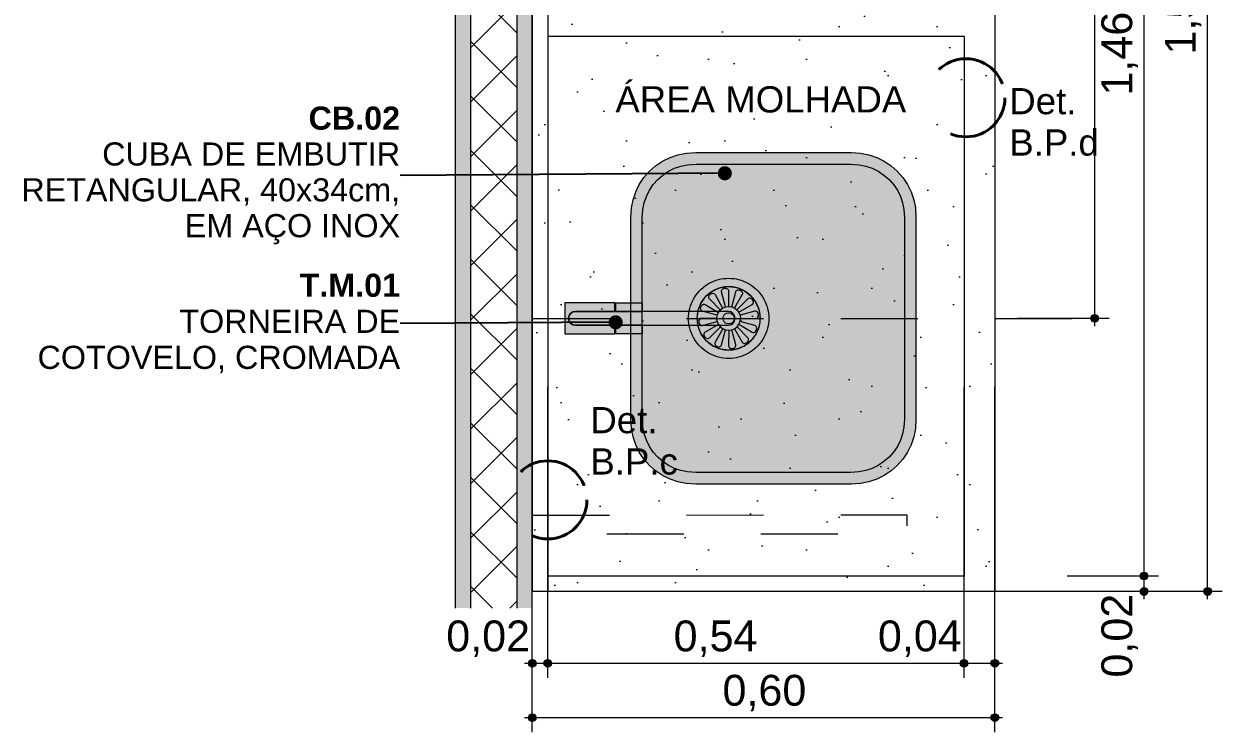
# Model space of a CAD drawing. Header units: metres. Extents: x -1.1 to 45.1, y -1 to 1.8.
# Drawn here: x 13.402 to 14.956, y -0.992 to -0.073 of the extents above; entities that cross this region are included whole.
import ezdxf

# ---------------------------------------------------------------- set-up
doc = ezdxf.new("R2010")
doc.units = ezdxf.units.M
doc.header["$MEASUREMENT"] = 0
doc.linetypes.add('Dashed', pattern=[0.028, 0.018, -0.01])
doc.linetypes.add('Double Dashed', pattern=[0.0325, 0.02, -0.005, 0.0025, -0.005])
for name, color, linetype, lineweight, true_color in [('0_Caneta_No__12', 7, 'Continuous', 0, 0x030303), ('COTAS DETALHAMENTO.EXEC_Caneta_No__167', 7, 'Continuous', 0, 0x0035d5), ('COTAS DETALHAMENTO.EXEC_Caneta_No__24', 7, 'Continuous', 40, 0x851f10), ('COTAS DETALHAMENTO.EXEC_Caneta_No__27', 7, 'Continuous', 0, 0xbd2d17), ('COTAS DETALHAMENTO.EXEC_Caneta_No__97', 7, 'Continuous', 13, 0x6b6b6b), ('EIXO HIDRÁULICO - Executivo.EXEC_Caneta_No__167', 7, 'Continuous', 0, 0x0035d5), ('LOUCAS-METAIS.ARQ_Caneta_No__13', 7, 'Continuous', 0, 0xaaaaaa), ('LOUCAS-METAIS.ARQ_Caneta_No__16', 7, 'Continuous', 0, 0xc9c9c9), ('LOUCAS-METAIS.ARQ_Caneta_No__18', 7, 'Continuous', 0, 0xdfdfdf), ('LOUCAS-METAIS.ARQ_Caneta_No__19', 7, 'Continuous', 0, 0xe9e9e9)]:
    doc.layers.add(name, color=color, linetype=linetype, lineweight=lineweight, true_color=true_color)
doc.layers.add('COTAS DETALHAMENTO.EXEC', color=7, linetype='Continuous')
for name, color, linetype, lineweight in [('COTAS DETALHAMENTO.EXEC_Caneta_No__1', 7, 'Continuous', 40), ('PAREDE CONSTRUIR_Caneta_No__241', 7, 'Continuous', 13), ('PAREDE CONSTRUIR_Caneta_No__255', 255, 'Continuous', 0), ('PAREDE CONSTRUIR_Caneta_No__83', 84, 'Continuous', 0)]:
    doc.layers.add(name, color=color, linetype=linetype, lineweight=lineweight)
doc.styles.add('GENERATED_STYLE_1', font='arial.ttf')
doc.styles.add('GENERATED_STYLE_2', font='arial.ttf')
doc.dimstyles.new('GENERATED_STYLE__17', dxfattribs={"dimtxt": 0.04, "dimasz": 0.019, "dimexe": 0.18, "dimexo": 0.1, "dimgap": 0, "dimtad": 1, "dimzin": 0, "dimdsep": 46, "dimtxsty": 'GENERATED_STYLE_1', "dimblk": 'ARROWHEAD_11', "dimblk1": 'ARROWHEAD_11', "dimblk2": 'ARROWHEAD_11', "dimcen": 0.09, "dimclrd": 256, "dimclre": 256, "dimclrt": 256, "dimadec": 0, "dimazin": 0, "dimtfac": 1, "dimtdec": 4, "dimtmove": 0, "dimatfit": 3, "dimfxl": 0, "dimtolj": 1, "dimtzin": 0, "dimarcsym": 0})
doc.dimstyles.new('GENERATED_STYLE__19', dxfattribs={"dimtxt": 0.04, "dimasz": 0.019, "dimexe": 0.18, "dimexo": 0.1, "dimgap": 0, "dimtad": 1, "dimzin": 0, "dimdsep": 46, "dimtxsty": 'GENERATED_STYLE_1', "dimblk": 'ARROWHEAD_11', "dimblk1": 'ARROWHEAD_11', "dimblk2": 'ARROWHEAD_11', "dimcen": 0.09, "dimclrd": 256, "dimclre": 256, "dimclrt": 256, "dimadec": 0, "dimazin": 0, "dimtfac": 1, "dimtdec": 4, "dimtmove": 0, "dimatfit": 3, "dimfxl": 0, "dimtolj": 1, "dimtzin": 0, "dimarcsym": 0})
doc.dimstyles.new('GENERATED_STYLE__20', dxfattribs={"dimtxt": 0.18, "dimasz": 0.03648, "dimexe": 0.18, "dimexo": 0.0625, "dimgap": 0, "dimtad": 0, "dimtih": 1, "dimtoh": 1, "dimdec": 4, "dimzin": 0, "dimdsep": 46, "dimcen": 0.09, "dimadec": 0, "dimazin": 0, "dimtfac": 1, "dimtdec": 4, "dimtmove": 0, "dimatfit": 3, "dimldrblk": 'ARROWHEAD_11', "dimfxl": 0, "dimtolj": 1, "dimtzin": 0, "dimarcsym": 0})
doc.dimstyles.new('GENERATED_STYLE__21', dxfattribs={"dimtxt": 0.04, "dimasz": 0.019, "dimexe": 0.18, "dimexo": 0.3585, "dimgap": 0, "dimtad": 1, "dimzin": 0, "dimdsep": 46, "dimtxsty": 'GENERATED_STYLE_1', "dimblk": 'ARROWHEAD_11', "dimblk1": 'ARROWHEAD_11', "dimblk2": 'ARROWHEAD_11', "dimcen": 0.09, "dimclrd": 256, "dimclre": 256, "dimclrt": 256, "dimadec": 0, "dimazin": 0, "dimtfac": 1, "dimtdec": 4, "dimtmove": 0, "dimatfit": 3, "dimfxl": 0, "dimtolj": 1, "dimtzin": 0, "dimarcsym": 0})
doc.dimstyles.new('GENERATED_STYLE__22', dxfattribs={"dimtxt": 0.04, "dimasz": 0.019, "dimexe": 0.18, "dimexo": 0.3585, "dimgap": 0, "dimtad": 1, "dimtih": 1, "dimtoh": 1, "dimzin": 0, "dimdsep": 46, "dimtxsty": 'GENERATED_STYLE_1', "dimblk": 'ARROWHEAD_11', "dimblk1": 'ARROWHEAD_11', "dimblk2": 'ARROWHEAD_11', "dimcen": 0.09, "dimclrd": 256, "dimclre": 256, "dimclrt": 256, "dimadec": 0, "dimazin": 0, "dimtfac": 1, "dimtdec": 4, "dimtmove": 0, "dimatfit": 3, "dimfxl": 0, "dimtolj": 1, "dimtzin": 0, "dimarcsym": 0})
pattern_1 = [(45, (14.37482, -0.2887), (-0.06364, 0.06364), [0, -0.06, 0, -0.09]), (110, (14.57482, -0.2887), (0.084572, 0.030782), [0, -0.044, 0, -0.076])]

# ---------------------------------------------------------------- blocks, each defined once
blk = doc.blocks.new('*D90', base_point=(14.3748, -0.4887))
at = {"layer": 'COTAS DETALHAMENTO.EXEC_Caneta_No__27', "linetype": 'Continuous', "lineweight": 0, "true_color": 0xbd2d17}
for points in [[(14.9327, 0.6906), (14.933, 0.6887), (14.9341, 0.6871), (14.9358, 0.686), (14.9377, 0.6856), (14.9396, 0.686), (14.9412, 0.6871), (14.9423, 0.6887), (14.9427, 0.6906), (14.9423, 0.6925), (14.9412, 0.6942), (14.9396, 0.6952), (14.9377, 0.6956), (14.9358, 0.6952), (14.9341, 0.6942), (14.933, 0.6925)], [(14.9327, -0.8094), (14.933, -0.8113), (14.9341, -0.8129), (14.9358, -0.814), (14.9377, -0.8144), (14.9396, -0.814), (14.9412, -0.8129), (14.9423, -0.8113), (14.9427, -0.8094), (14.9423, -0.8075), (14.9412, -0.8058), (14.9396, -0.8048), (14.9377, -0.8044), (14.9358, -0.8048), (14.9341, -0.8058), (14.933, -0.8075)]]:
    blk.add_hatch(color=22, dxfattribs=at).paths.add_polyline_path(points)
at = {"layer": 'COTAS DETALHAMENTO.EXEC_Caneta_No__27', "color": 22, "linetype": 'Continuous', "lineweight": 0, "true_color": 0xbd2d17}
for p, q in [((14.9377, 0.6956), (14.9377, 0.7006)), ((14.9327, 0.6906), (14.5792, 0.6906)), ((14.9377, -0.8044), (14.9377, 0.6856)), ((14.9564, 0.6906), (14.9427, 0.6906)), ((14.9327, -0.8094), (14.5792, -0.8094)), ((14.9377, -0.8194), (14.9377, -0.8144)), ((14.9564, -0.8094), (14.9427, -0.8094))]:
    blk.add_line(p, q, dxfattribs=at)
for centre in [(14.9377, 0.6906), (14.9377, -0.8094)]:
    blk.add_circle(centre, 0.005, dxfattribs=at)
at = {"layer": 'COTAS DETALHAMENTO.EXEC_Caneta_No__27', "color": 22, "lineweight": 0, "true_color": 0xbd2d17, "insert": (14.9297, -0.1128), "char_height": 0.04, "attachment_point": 7, "rotation": 90, "style": 'GENERATED_STYLE_1'}
blk.add_mtext('\\A1;{\\pql;\\fArial|b0|i0|c0|p0;\\W1.000000;1,50}', dxfattribs=at)
blk = doc.blocks.new('ARROWHEAD_11')
at = {"color": 0, "linetype": 'Continuous', "lineweight": 0}
blk.add_line((0, 0), (-1, 0), dxfattribs=at)
at = {"color": 0, "linetype": 'Continuous', "lineweight": 0, "const_width": 0.25, "flags": 128}
blk.add_lwpolyline([(-0.125, 0, 1), (0.125, 0, 1)], format="xyb", close=True, dxfattribs=at)
blk = doc.blocks.new('*D91', base_point=(14.3748, -0.4887))
at = {"layer": 'COTAS DETALHAMENTO.EXEC_Caneta_No__167', "linetype": 'Continuous', "lineweight": 0, "true_color": 0x0035d5}
for points in [[(14.7862, 0.6906), (14.7866, 0.6887), (14.7877, 0.6871), (14.7893, 0.686), (14.7912, 0.6856), (14.7931, 0.686), (14.7947, 0.6871), (14.7958, 0.6887), (14.7962, 0.6906), (14.7958, 0.6925), (14.7947, 0.6942), (14.7931, 0.6952), (14.7912, 0.6956), (14.7893, 0.6952), (14.7877, 0.6942), (14.7866, 0.6925)], [(14.7862, -0.4551), (14.7866, -0.457), (14.7877, -0.4586), (14.7893, -0.4597), (14.7912, -0.4601), (14.7931, -0.4597), (14.7947, -0.4586), (14.7958, -0.457), (14.7962, -0.4551), (14.7958, -0.4532), (14.7947, -0.4515), (14.7931, -0.4505), (14.7912, -0.4501), (14.7893, -0.4505), (14.7877, -0.4515), (14.7866, -0.4532)]]:
    blk.add_hatch(color=162, dxfattribs=at).paths.add_polyline_path(points)
at = {"layer": 'COTAS DETALHAMENTO.EXEC_Caneta_No__167', "color": 162, "linetype": 'Continuous', "lineweight": 0, "true_color": 0x0035d5}
for p, q in [((14.7912, 0.6956), (14.7912, 0.7006)), ((14.7862, 0.6906), (14.6912, 0.6906)), ((14.7912, -0.4501), (14.7912, 0.6856)), ((14.81, 0.6906), (14.7962, 0.6906)), ((14.7862, -0.4551), (14.6912, -0.4551)), ((14.7912, -0.4651), (14.7912, -0.4601)), ((14.81, -0.4551), (14.7962, -0.4551))]:
    blk.add_line(p, q, dxfattribs=at)
for centre in [(14.7912, 0.6906), (14.7912, -0.4551)]:
    blk.add_circle(centre, 0.005, dxfattribs=at)
at = {"layer": 'COTAS DETALHAMENTO.EXEC_Caneta_No__167', "color": 162, "lineweight": 0, "true_color": 0x0035d5, "insert": (14.7832, 0.0644), "char_height": 0.04, "attachment_point": 7, "rotation": 90, "style": 'GENERATED_STYLE_1'}
blk.add_mtext('\\A1;{\\pql;\\fArial|b0|i0|c0|p0;\\W1.000000;1,15}', dxfattribs=at)
blk = doc.blocks.new('*D92', base_point=(14.3748, -0.4887))
at = {"layer": 'COTAS DETALHAMENTO.EXEC_Caneta_No__27', "linetype": 'Continuous', "lineweight": 0, "true_color": 0xbd2d17}
for points in [[(14.8503, -0.7894), (14.8507, -0.7913), (14.8518, -0.7929), (14.8534, -0.794), (14.8553, -0.7944), (14.8573, -0.794), (14.8589, -0.7929), (14.86, -0.7913), (14.8603, -0.7894), (14.86, -0.7875), (14.8589, -0.7858), (14.8573, -0.7848), (14.8553, -0.7844), (14.8534, -0.7848), (14.8518, -0.7858), (14.8507, -0.7875)], [(14.8503, -0.8094), (14.8507, -0.8113), (14.8518, -0.8129), (14.8534, -0.814), (14.8553, -0.8144), (14.8573, -0.814), (14.8589, -0.8129), (14.86, -0.8113), (14.8603, -0.8094), (14.86, -0.8075), (14.8589, -0.8058), (14.8573, -0.8048), (14.8553, -0.8044), (14.8534, -0.8048), (14.8518, -0.8058), (14.8507, -0.8075)]]:
    blk.add_hatch(color=22, dxfattribs=at).paths.add_polyline_path(points)
at = {"layer": 'COTAS DETALHAMENTO.EXEC_Caneta_No__27', "color": 22, "linetype": 'Continuous', "lineweight": 0, "true_color": 0xbd2d17}
for p, q in [((14.8503, -0.7894), (14.7553, -0.7894)), ((14.8741, -0.7894), (14.8603, -0.7894)), ((14.8553, -0.8044), (14.8553, -0.7944)), ((14.8503, -0.8094), (14.7553, -0.8094)), ((14.8553, -0.8194), (14.8553, -0.8144)), ((14.8741, -0.8094), (14.8603, -0.8094))]:
    blk.add_line(p, q, dxfattribs=at)
for centre in [(14.8553, -0.7894), (14.8553, -0.8094)]:
    blk.add_circle(centre, 0.005, dxfattribs=at)
at = {"layer": 'COTAS DETALHAMENTO.EXEC_Caneta_No__27', "color": 22, "lineweight": 0, "true_color": 0xbd2d17, "insert": (14.8473, -0.9211), "char_height": 0.04, "attachment_point": 7, "rotation": 90, "style": 'GENERATED_STYLE_1'}
blk.add_mtext('\\A1;{\\pql;\\fArial|b0|i0|c0|p0;\\W1.000000;0,02}', dxfattribs=at)
blk = doc.blocks.new('*D93', base_point=(14.3748, -0.4887))
at = {"layer": 'COTAS DETALHAMENTO.EXEC_Caneta_No__27', "linetype": 'Continuous', "lineweight": 0, "true_color": 0xbd2d17}
for points in [[(14.8503, 0.6706), (14.8507, 0.6687), (14.8518, 0.6671), (14.8534, 0.666), (14.8553, 0.6656), (14.8573, 0.666), (14.8589, 0.6671), (14.86, 0.6687), (14.8603, 0.6706), (14.86, 0.6725), (14.8589, 0.6742), (14.8573, 0.6752), (14.8553, 0.6756), (14.8534, 0.6752), (14.8518, 0.6742), (14.8507, 0.6725)], [(14.8503, -0.7894), (14.8507, -0.7913), (14.8518, -0.7929), (14.8534, -0.794), (14.8553, -0.7944), (14.8573, -0.794), (14.8589, -0.7929), (14.86, -0.7913), (14.8603, -0.7894), (14.86, -0.7875), (14.8589, -0.7858), (14.8573, -0.7848), (14.8553, -0.7844), (14.8534, -0.7848), (14.8518, -0.7858), (14.8507, -0.7875)]]:
    blk.add_hatch(color=22, dxfattribs=at).paths.add_polyline_path(points)
at = {"layer": 'COTAS DETALHAMENTO.EXEC_Caneta_No__27', "color": 22, "linetype": 'Continuous', "lineweight": 0, "true_color": 0xbd2d17}
for p, q in [((14.8503, 0.6706), (14.7553, 0.6706)), ((14.8741, 0.6706), (14.8603, 0.6706)), ((14.8553, -0.7844), (14.8553, 0.6656)), ((14.8503, -0.7894), (14.7553, -0.7894)), ((14.8741, -0.7894), (14.8603, -0.7894))]:
    blk.add_line(p, q, dxfattribs=at)
for centre in [(14.8553, 0.6706), (14.8553, -0.7894)]:
    blk.add_circle(centre, 0.005, dxfattribs=at)
at = {"layer": 'COTAS DETALHAMENTO.EXEC_Caneta_No__27', "color": 22, "lineweight": 0, "true_color": 0xbd2d17, "char_height": 0.04, "attachment_point": 7, "rotation": 90, "style": 'GENERATED_STYLE_1'}
for s, insert in [('\\A1;{\\pql;\\fArial|b0|i0|c0|p0;\\W1.000000;0,02}', (14.8473, 0.5589)), ('\\A1;{\\pql;\\fArial|b0|i0|c0|p0;\\W1.000000;1,46}', (14.8473, -0.1661))]:
    blk.add_mtext(s, dxfattribs=dict(at, insert=insert))
blk = doc.blocks.new('*D95', base_point=(14.3748, -0.4887))
at = {"layer": 'COTAS DETALHAMENTO.EXEC_Caneta_No__27', "linetype": 'Continuous', "lineweight": 0, "true_color": 0xbd2d17}
for points in [[(14.0567, -0.9025), (14.0571, -0.9044), (14.0582, -0.9061), (14.0598, -0.9072), (14.0617, -0.9075), (14.0637, -0.9072), (14.0653, -0.9061), (14.0664, -0.9044), (14.0667, -0.9025), (14.0664, -0.9006), (14.0653, -0.899), (14.0637, -0.8979), (14.0617, -0.8975), (14.0598, -0.8979), (14.0582, -0.899), (14.0571, -0.9006)], [(14.0767, -0.9025), (14.0771, -0.9044), (14.0782, -0.9061), (14.0798, -0.9072), (14.0817, -0.9075), (14.0837, -0.9072), (14.0853, -0.9061), (14.0864, -0.9044), (14.0867, -0.9025), (14.0864, -0.9006), (14.0853, -0.899), (14.0837, -0.8979), (14.0817, -0.8975), (14.0798, -0.8979), (14.0782, -0.899), (14.0771, -0.9006)]]:
    blk.add_hatch(color=22, dxfattribs=at).paths.add_polyline_path(points)
at = {"layer": 'COTAS DETALHAMENTO.EXEC_Caneta_No__27', "color": 22, "linetype": 'Continuous', "lineweight": 0, "true_color": 0xbd2d17}
for p, q in [((14.0617, -0.8975), (14.0617, -0.544)), ((14.0817, -0.8975), (14.0817, -0.544)), ((14.0517, -0.9025), (14.0567, -0.9025)), ((14.0617, -0.9213), (14.0617, -0.9075)), ((14.0667, -0.9025), (14.0767, -0.9025)), ((14.0817, -0.9213), (14.0817, -0.9075))]:
    blk.add_line(p, q, dxfattribs=at)
for centre in [(14.0617, -0.9025), (14.0817, -0.9025)]:
    blk.add_circle(centre, 0.005, dxfattribs=at)
at = {"layer": 'COTAS DETALHAMENTO.EXEC_Caneta_No__27', "color": 22, "lineweight": 0, "true_color": 0xbd2d17, "insert": (13.95, -0.8945), "char_height": 0.04, "attachment_point": 7, "style": 'GENERATED_STYLE_1'}
blk.add_mtext('\\A1;{\\pql;\\fArial|b0|i0|c0|p0;\\W1.000000;0,02}', dxfattribs=at)
blk = doc.blocks.new('*D96', base_point=(14.3748, -0.4887))
at = {"layer": 'COTAS DETALHAMENTO.EXEC_Caneta_No__27', "linetype": 'Continuous', "lineweight": 0, "true_color": 0xbd2d17}
for points in [[(14.0767, -0.9025), (14.0771, -0.9044), (14.0782, -0.9061), (14.0798, -0.9072), (14.0817, -0.9075), (14.0837, -0.9072), (14.0853, -0.9061), (14.0864, -0.9044), (14.0867, -0.9025), (14.0864, -0.9006), (14.0853, -0.899), (14.0837, -0.8979), (14.0817, -0.8975), (14.0798, -0.8979), (14.0782, -0.899), (14.0771, -0.9006)], [(14.6167, -0.9025), (14.6171, -0.9044), (14.6182, -0.9061), (14.6198, -0.9072), (14.6217, -0.9075), (14.6237, -0.9072), (14.6253, -0.9061), (14.6264, -0.9044), (14.6267, -0.9025), (14.6264, -0.9006), (14.6253, -0.899), (14.6237, -0.8979), (14.6217, -0.8975), (14.6198, -0.8979), (14.6182, -0.899), (14.6171, -0.9006)]]:
    blk.add_hatch(color=22, dxfattribs=at).paths.add_polyline_path(points)
at = {"layer": 'COTAS DETALHAMENTO.EXEC_Caneta_No__27', "color": 22, "linetype": 'Continuous', "lineweight": 0, "true_color": 0xbd2d17}
for p, q in [((14.0817, -0.8975), (14.0817, -0.544)), ((14.6217, -0.8975), (14.6217, -0.544)), ((14.0817, -0.9213), (14.0817, -0.9075)), ((14.0867, -0.9025), (14.6167, -0.9025)), ((14.6217, -0.9213), (14.6217, -0.9075))]:
    blk.add_line(p, q, dxfattribs=at)
for centre in [(14.0817, -0.9025), (14.6217, -0.9025)]:
    blk.add_circle(centre, 0.005, dxfattribs=at)
at = {"layer": 'COTAS DETALHAMENTO.EXEC_Caneta_No__27', "color": 22, "lineweight": 0, "true_color": 0xbd2d17, "char_height": 0.04, "attachment_point": 7, "style": 'GENERATED_STYLE_1'}
for s, insert in [('\\A1;{\\pql;\\fArial|b0|i0|c0|p0;\\W1.000000;0,54}', (14.245, -0.8945)), ('\\A1;{\\pql;\\fArial|b0|i0|c0|p0;\\W1.000000;0,04}', (14.51, -0.8945))]:
    blk.add_mtext(s, dxfattribs=dict(at, insert=insert))
blk = doc.blocks.new('*D97', base_point=(14.3748, -0.4887))
at = {"layer": 'COTAS DETALHAMENTO.EXEC_Caneta_No__27', "linetype": 'Continuous', "lineweight": 0, "true_color": 0xbd2d17}
for points in [[(14.6167, -0.9025), (14.6171, -0.9044), (14.6182, -0.9061), (14.6198, -0.9072), (14.6217, -0.9075), (14.6237, -0.9072), (14.6253, -0.9061), (14.6264, -0.9044), (14.6267, -0.9025), (14.6264, -0.9006), (14.6253, -0.899), (14.6237, -0.8979), (14.6217, -0.8975), (14.6198, -0.8979), (14.6182, -0.899), (14.6171, -0.9006)], [(14.6567, -0.9025), (14.6571, -0.9044), (14.6582, -0.9061), (14.6598, -0.9072), (14.6617, -0.9075), (14.6637, -0.9072), (14.6653, -0.9061), (14.6664, -0.9044), (14.6667, -0.9025), (14.6664, -0.9006), (14.6653, -0.899), (14.6637, -0.8979), (14.6617, -0.8975), (14.6598, -0.8979), (14.6582, -0.899), (14.6571, -0.9006)]]:
    blk.add_hatch(color=22, dxfattribs=at).paths.add_polyline_path(points)
at = {"layer": 'COTAS DETALHAMENTO.EXEC_Caneta_No__27', "color": 22, "linetype": 'Continuous', "lineweight": 0, "true_color": 0xbd2d17}
for p, q in [((14.6617, -0.8975), (14.6617, -0.544)), ((14.6267, -0.9025), (14.6567, -0.9025)), ((14.6617, -0.9213), (14.6617, -0.9075)), ((14.6667, -0.9025), (14.6717, -0.9025))]:
    blk.add_line(p, q, dxfattribs=at)
blk.add_circle((14.6617, -0.9025), 0.005, dxfattribs=at)
blk = doc.blocks.new('*D98', base_point=(14.3748, -0.4887))
at = {"layer": 'COTAS DETALHAMENTO.EXEC_Caneta_No__27', "linetype": 'Continuous', "lineweight": 0, "true_color": 0xbd2d17}
for points in [[(14.0567, -0.973), (14.0571, -0.9749), (14.0582, -0.9766), (14.0598, -0.9776), (14.0617, -0.978), (14.0637, -0.9776), (14.0653, -0.9766), (14.0664, -0.9749), (14.0667, -0.973), (14.0664, -0.9711), (14.0653, -0.9695), (14.0637, -0.9684), (14.0617, -0.968), (14.0598, -0.9684), (14.0582, -0.9695), (14.0571, -0.9711)], [(14.6567, -0.973), (14.6571, -0.9749), (14.6582, -0.9766), (14.6598, -0.9776), (14.6617, -0.978), (14.6637, -0.9776), (14.6653, -0.9766), (14.6664, -0.9749), (14.6667, -0.973), (14.6664, -0.9711), (14.6653, -0.9695), (14.6637, -0.9684), (14.6617, -0.968), (14.6598, -0.9684), (14.6582, -0.9695), (14.6571, -0.9711)]]:
    blk.add_hatch(color=22, dxfattribs=at).paths.add_polyline_path(points)
at = {"layer": 'COTAS DETALHAMENTO.EXEC_Caneta_No__27', "color": 22, "linetype": 'Continuous', "lineweight": 0, "true_color": 0xbd2d17}
for p, q in [((14.0617, -0.968), (14.0617, -0.6145)), ((14.6617, -0.968), (14.6617, -0.6145)), ((14.0517, -0.973), (14.0567, -0.973)), ((14.0617, -0.9918), (14.0617, -0.978)), ((14.0667, -0.973), (14.6567, -0.973)), ((14.6617, -0.9918), (14.6617, -0.978)), ((14.6667, -0.973), (14.6717, -0.973))]:
    blk.add_line(p, q, dxfattribs=at)
for centre in [(14.0617, -0.973), (14.6617, -0.973)]:
    blk.add_circle(centre, 0.005, dxfattribs=at)
at = {"layer": 'COTAS DETALHAMENTO.EXEC_Caneta_No__27', "color": 22, "lineweight": 0, "true_color": 0xbd2d17, "insert": (14.3084, -0.965), "char_height": 0.04, "attachment_point": 7, "style": 'GENERATED_STYLE_1'}
blk.add_mtext('\\A1;{\\pql;\\fArial|b0|i0|c0|p0;\\W1.000000;0,60}', dxfattribs=at)

msp = doc.modelspace()

# ---------------------------------------------------------------- hatches: boundary and pattern name
at = {"layer": 'LOUCAS-METAIS.ARQ_Caneta_No__16', "linetype": 'Continuous', "lineweight": 0, "true_color": 0xc9c9c9}
h = msp.add_hatch(dxfattribs=at)
h.set_pattern_fill('Haie_OD_LEGENDA_0008', color=9, style=0, pattern_type=2)
h.set_pattern_definition(pattern_1)
h.paths.add_polyline_path([(14.0617, 0.6706), (14.0617, -0.0894), (14.0817, -0.0894), (14.0817, 0.6706)])
h = msp.add_hatch(dxfattribs=at)
h.set_pattern_fill('Haie_OD_LEGENDA_0008', color=9, style=0, pattern_type=2)
h.set_pattern_definition(pattern_1)
h.paths.add_polyline_path([(14.0817, 0.6706), (14.0817, -0.0894), (14.6617, -0.0894), (14.6617, 0.6706)])
h = msp.add_hatch(dxfattribs=at)
h.set_pattern_fill('Haie_OD_LEGENDA_0008', color=9, style=0, pattern_type=2)
h.set_pattern_definition(pattern_1)
h.paths.add_polyline_path([(14.0617, -0.0894), (14.0617, -0.7894), (14.0817, -0.7894), (14.0817, -0.0894)])
h = msp.add_hatch(dxfattribs=at)
h.set_pattern_fill('Haie_OD_LEGENDA_0008', color=9, style=0, pattern_type=2)
h.set_pattern_definition(pattern_1)
h.paths.add_polyline_path([(14.0817, -0.0894), (14.0817, -0.7894), (14.6217, -0.7894), (14.6217, -0.0894)])
h = msp.add_hatch(dxfattribs=at)
h.set_pattern_fill('Haie_OD_LEGENDA_0008', color=9, style=0, pattern_type=2)
h.set_pattern_definition(pattern_1)
h.paths.add_polyline_path([(14.6217, -0.0894), (14.6217, -0.7894), (14.6617, -0.7894), (14.6617, -0.0894)])
h = msp.add_hatch(dxfattribs=at)
h.set_pattern_fill('Haie_OD_LEGENDA_0008', color=9, style=0, pattern_type=2)
h.set_pattern_definition(pattern_1)
h.paths.add_polyline_path([(14.0617, -0.7894), (14.0617, -0.8094), (14.0817, -0.8094), (14.0817, -0.7894)])
h = msp.add_hatch(dxfattribs=at)
h.set_pattern_fill('Haie_OD_LEGENDA_0008', color=9, style=0, pattern_type=2)
h.set_pattern_definition(pattern_1)
h.paths.add_polyline_path([(14.0817, -0.7894), (14.0817, -0.8094), (14.6617, -0.8094), (14.6617, -0.7894)])
at = {"layer": 'LOUCAS-METAIS.ARQ_Caneta_No__18', "linetype": 'Continuous', "lineweight": 0, "true_color": 0xdfdfdf}
msp.add_hatch(color=254, dxfattribs=at).paths.add_polyline_path([(14.2737, -0.6701), (14.4751, -0.6701), (14.4876, -0.6693), (14.4981, -0.6672), (14.5084, -0.6637), (14.518, -0.6589), (14.527, -0.6529), (14.5351, -0.6458), (14.5422, -0.6377), (14.5482, -0.6287), (14.553, -0.6191), (14.5564, -0.6089), (14.5586, -0.5983), (14.5594, -0.5858), (14.5594, -0.3244), (14.5586, -0.3119), (14.5564, -0.3013), (14.553, -0.2911), (14.5482, -0.2814), (14.5422, -0.2725), (14.5351, -0.2643), (14.527, -0.2572), (14.518, -0.2512), (14.5084, -0.2465), (14.4981, -0.243), (14.4876, -0.2409), (14.4751, -0.2401), (14.2737, -0.2401), (14.2612, -0.2409), (14.2506, -0.243), (14.2404, -0.2465), (14.2307, -0.2512), (14.2217, -0.2572), (14.2136, -0.2643), (14.2065, -0.2725), (14.2005, -0.2814), (14.1958, -0.2911), (14.1923, -0.3013), (14.1902, -0.3119), (14.1894, -0.3244), (14.1894, -0.5858), (14.1902, -0.5983), (14.1923, -0.6089), (14.1958, -0.6191), (14.2005, -0.6287), (14.2065, -0.6377), (14.2136, -0.6458), (14.2217, -0.6529), (14.2307, -0.6589), (14.2404, -0.6637), (14.2506, -0.6672), (14.2612, -0.6693)])
at = {"layer": 'LOUCAS-METAIS.ARQ_Caneta_No__19', "linetype": 'Continuous', "lineweight": 0, "true_color": 0xe9e9e9}
for points in [[(14.1688, -0.475), (14.1688, -0.4641), (14.1178, -0.4641, -1), (14.1178, -0.4461), (14.1688, -0.4461), (14.1688, -0.4351), (14.1038, -0.4351), (14.1038, -0.475)], [(14.3157, -0.4641, 1), (14.3156, -0.4461), (14.1178, -0.4461, 1), (14.1178, -0.4641)], [(14.2048, -0.4354), (14.1698, -0.4354), (14.1698, -0.4461), (14.2048, -0.4461)], [(14.2048, -0.4748), (14.2048, -0.4641), (14.1698, -0.4641), (14.1698, -0.4748)]]:
    msp.add_hatch(color=254, dxfattribs=at).paths.add_polyline_path(points)
at = {"layer": 'PAREDE CONSTRUIR_Caneta_No__255', "linetype": 'Continuous', "lineweight": 0}
for points in [[(13.9617, 0.7706), (13.9617, -0.831), (13.9817, -0.831), (13.9817, 0.7706)], [(14.0617, 0.6906), (14.0417, 0.6906), (14.0417, -0.831), (14.0617, -0.831)]]:
    msp.add_hatch(color=255, dxfattribs=at).paths.add_polyline_path(points)
at = {"layer": 'PAREDE CONSTRUIR_Caneta_No__83', "linetype": 'Continuous', "lineweight": 0}
h = msp.add_hatch(dxfattribs=at)
h.set_pattern_fill('Placomur_0008', color=84, style=0, pattern_type=2)
h.set_pattern_definition([(45, (14.37482, -0.488704), (-0.0353553, 0.0353553), []), (135, (14.37482, -0.488704), (0.0353553, 0.0353553), [])])
h.paths.add_polyline_path([(13.9817, 0.7106), (13.9817, -0.831), (14.0417, -0.831), (14.0417, 0.7106)])

# ---------------------------------------------------------------- linework, layer by layer
at = {"layer": 'COTAS DETALHAMENTO.EXEC_Caneta_No__24', "color": 26, "linetype": 'Double Dashed', "lineweight": 40, "ltscale": 4, "true_color": 0x851f10}
for centre in [(14.6241, -0.1689), (14.0818, -0.6906)]:
    msp.add_circle(centre, 0.0507, dxfattribs=at)
at = {"layer": 'COTAS DETALHAMENTO.EXEC_Caneta_No__97', "color": 251, "linetype": 'Dashed', "lineweight": 13, "true_color": 0x6b6b6b, "flags": 128}
msp.add_lwpolyline([(14.0618, -0.7103), (14.5475, -0.7101), (14.5475, -0.7351), (14.0618, -0.7353)], close=True, dxfattribs=at)
at = {"layer": 'EIXO HIDRÁULICO - Executivo.EXEC_Caneta_No__167', "color": 162, "linetype": 'Dashed', "lineweight": 0, "true_color": 0x0035d5}
msp.add_line((14.0618, -0.4551), (14.7879, -0.4551), dxfattribs=at)
at = {"layer": 'LOUCAS-METAIS.ARQ_Caneta_No__13', "color": 253, "linetype": 'Continuous', "lineweight": 0, "true_color": 0xaaaaaa, "flags": 128}
for points in [[(14.0617, 0.6906), (14.0617, 0.6706), (14.0617, -0.0894), (14.0617, -0.7894), (14.0617, -0.8094)], [(14.0817, 0.6706), (14.0817, -0.0894), (14.0817, -0.7894), (14.0817, -0.8094)], [(14.6617, 0.6706), (14.6617, -0.0894), (14.6617, -0.7894), (14.6617, -0.8094)], [(14.6217, -0.0894), (14.0817, -0.0894)], [(14.6217, -0.0894), (14.6217, -0.7894)], [(14.6217, -0.7894), (14.0817, -0.7894)], [(14.0817, -0.8094), (14.0617, -0.8094)], [(14.6617, -0.8094), (14.0817, -0.8094)]]:
    msp.add_lwpolyline(points, dxfattribs=at)
at = {"layer": 'LOUCAS-METAIS.ARQ_Caneta_No__13', "color": 253, "linetype": 'Continuous', "lineweight": 0, "true_color": 0xaaaaaa}
for points in [[(14.2737, -0.6701), (14.2612, -0.6693), (14.2506, -0.6672), (14.2404, -0.6637), (14.2307, -0.6589), (14.2217, -0.6529), (14.2136, -0.6458), (14.2065, -0.6377), (14.2005, -0.6287), (14.1958, -0.6191), (14.1923, -0.6089), (14.1902, -0.5983), (14.1894, -0.5858), (14.1894, -0.3244), (14.1902, -0.3119), (14.1923, -0.3013), (14.1958, -0.2911), (14.2005, -0.2814), (14.2065, -0.2725), (14.2136, -0.2643), (14.2217, -0.2572), (14.2307, -0.2512), (14.2404, -0.2465), (14.2506, -0.243), (14.2612, -0.2409), (14.2737, -0.2401), (14.4751, -0.2401), (14.4876, -0.2409), (14.4981, -0.243), (14.5084, -0.2465), (14.518, -0.2512), (14.527, -0.2572), (14.5351, -0.2643), (14.5422, -0.2725), (14.5482, -0.2814), (14.553, -0.2911), (14.5564, -0.3013), (14.5586, -0.3119), (14.5594, -0.3244), (14.5594, -0.5858), (14.5586, -0.5983), (14.5564, -0.6089), (14.553, -0.6191), (14.5482, -0.6287), (14.5422, -0.6377), (14.5351, -0.6458), (14.527, -0.6529), (14.518, -0.6589), (14.5084, -0.6637), (14.4981, -0.6672), (14.4876, -0.6693), (14.4751, -0.6701)], [(14.4943, -0.2575), (14.5026, -0.2604), (14.5105, -0.2643), (14.5178, -0.2692), (14.5245, -0.275), (14.5303, -0.2816), (14.5352, -0.2889), (14.5391, -0.2968), (14.5419, -0.3052), (14.5436, -0.3138), (14.5444, -0.3249), (14.5444, -0.5853), (14.5436, -0.5963), (14.5419, -0.605), (14.5391, -0.6133), (14.5352, -0.6212), (14.5303, -0.6286), (14.5245, -0.6352), (14.5178, -0.641), (14.5105, -0.6459), (14.5026, -0.6498), (14.4943, -0.6526), (14.4856, -0.6544), (14.4746, -0.6551), (14.2742, -0.6551), (14.2631, -0.6544), (14.2545, -0.6526), (14.2461, -0.6498), (14.2382, -0.6459), (14.2309, -0.641), (14.2243, -0.6352), (14.2184, -0.6286), (14.2135, -0.6212), (14.2096, -0.6133), (14.2068, -0.605), (14.2051, -0.5963), (14.2044, -0.5853), (14.2044, -0.3249), (14.2051, -0.3138), (14.2068, -0.3052), (14.2096, -0.2968), (14.2135, -0.2889), (14.2184, -0.2816), (14.2243, -0.275), (14.2309, -0.2692), (14.2382, -0.2643), (14.2461, -0.2604), (14.2545, -0.2575), (14.2631, -0.2558), (14.2742, -0.2551), (14.4746, -0.2551), (14.4856, -0.2558)], [(14.3564, -0.4219), (14.3584, -0.4245), (14.3603, -0.4272), (14.3619, -0.43), (14.3634, -0.4329), (14.3647, -0.4359), (14.3658, -0.439), (14.3667, -0.4421), (14.3675, -0.4453), (14.368, -0.4486), (14.3683, -0.4518), (14.3684, -0.4551), (14.3683, -0.4583), (14.368, -0.4616), (14.3675, -0.4648), (14.3667, -0.468), (14.3658, -0.4711), (14.3647, -0.4742), (14.3634, -0.4772), (14.3619, -0.4801), (14.3603, -0.4829), (14.3584, -0.4856), (14.3564, -0.4882), (14.3543, -0.4907), (14.352, -0.493), (14.3495, -0.4951), (14.3469, -0.4971), (14.3442, -0.499), (14.3414, -0.5006), (14.3385, -0.5021), (14.3355, -0.5034), (14.3324, -0.5045), (14.3293, -0.5054), (14.3261, -0.5062), (14.3229, -0.5067), (14.3196, -0.507), (14.3164, -0.5071), (14.3131, -0.507), (14.3099, -0.5067), (14.3066, -0.5062), (14.3034, -0.5054), (14.3003, -0.5045), (14.2972, -0.5034), (14.2942, -0.5021), (14.2913, -0.5006), (14.2885, -0.499), (14.2858, -0.4971), (14.2832, -0.4951), (14.2808, -0.493), (14.2785, -0.4907), (14.2763, -0.4882), (14.2743, -0.4856), (14.2725, -0.4829), (14.2708, -0.4801), (14.2693, -0.4772), (14.268, -0.4742), (14.2669, -0.4711), (14.266, -0.468), (14.2653, -0.4648), (14.2648, -0.4616), (14.2645, -0.4583), (14.2644, -0.4551), (14.2645, -0.4518), (14.2648, -0.4486), (14.2653, -0.4453), (14.266, -0.4421), (14.2669, -0.439), (14.268, -0.4359), (14.2693, -0.4329), (14.2708, -0.43), (14.2725, -0.4272), (14.2743, -0.4245), (14.2763, -0.4219), (14.2785, -0.4195), (14.2808, -0.4172), (14.2832, -0.415), (14.2858, -0.413), (14.2885, -0.4112), (14.2913, -0.4095), (14.2942, -0.408), (14.2972, -0.4067), (14.3003, -0.4056), (14.3034, -0.4047), (14.3066, -0.404), (14.3099, -0.4035), (14.3131, -0.4032), (14.3164, -0.4031), (14.3196, -0.4032), (14.3229, -0.4035), (14.3261, -0.404), (14.3293, -0.4047), (14.3324, -0.4056), (14.3355, -0.4067), (14.3385, -0.408), (14.3414, -0.4095), (14.3442, -0.4112), (14.3469, -0.413), (14.3495, -0.415), (14.352, -0.4172), (14.3543, -0.4195)], [(14.3368, -0.4193), (14.3453, -0.4258), (14.3518, -0.4344), (14.3559, -0.4444), (14.3573, -0.4551), (14.3559, -0.4658), (14.3518, -0.4758), (14.3453, -0.4843), (14.3368, -0.4909), (14.327, -0.495), (14.3164, -0.4965), (14.3058, -0.495), (14.2959, -0.4909), (14.2874, -0.4843), (14.2809, -0.4758), (14.2768, -0.4658), (14.2754, -0.4551), (14.2755, -0.4577), (14.2757, -0.4602), (14.2761, -0.4628), (14.2767, -0.4653), (14.2774, -0.4677), (14.2783, -0.4702), (14.2793, -0.4725), (14.2805, -0.4748), (14.2818, -0.477), (14.2832, -0.4792), (14.2848, -0.4812), (14.2865, -0.4831), (14.2883, -0.485), (14.2903, -0.4867), (14.2923, -0.4882), (14.2944, -0.4897), (14.2967, -0.491), (14.299, -0.4922), (14.3013, -0.4932), (14.3037, -0.4941), (14.3062, -0.4948), (14.3087, -0.4953), (14.3113, -0.4958), (14.3138, -0.496), (14.3164, -0.4961), (14.319, -0.496), (14.3215, -0.4958), (14.3241, -0.4953), (14.3266, -0.4948), (14.3291, -0.4941), (14.3315, -0.4932), (14.3339, -0.4922), (14.3362, -0.491), (14.3384, -0.4897), (14.3405, -0.4882), (14.3425, -0.4867), (14.3445, -0.485), (14.3463, -0.4831), (14.348, -0.4812), (14.3496, -0.4792), (14.351, -0.477), (14.3523, -0.4748), (14.3535, -0.4725), (14.3545, -0.4702), (14.3554, -0.4677), (14.3561, -0.4653), (14.3567, -0.4628), (14.3571, -0.4602), (14.3573, -0.4577), (14.3574, -0.4551), (14.3573, -0.4525), (14.3571, -0.4499), (14.3567, -0.4474), (14.3561, -0.4449), (14.3554, -0.4424), (14.3545, -0.44), (14.3535, -0.4376), (14.3523, -0.4353), (14.351, -0.4331), (14.3496, -0.431), (14.348, -0.429), (14.3463, -0.427), (14.3445, -0.4252), (14.3425, -0.4235), (14.3405, -0.4219), (14.3384, -0.4205), (14.3362, -0.4192), (14.3339, -0.418), (14.3315, -0.417), (14.3291, -0.4161), (14.3266, -0.4154), (14.3241, -0.4148), (14.3215, -0.4144), (14.319, -0.4142), (14.3164, -0.4141), (14.3138, -0.4142), (14.3113, -0.4144), (14.3087, -0.4148), (14.3062, -0.4154), (14.3037, -0.4161), (14.3013, -0.417), (14.299, -0.418), (14.2967, -0.4192), (14.2944, -0.4205), (14.2923, -0.4219), (14.2903, -0.4235), (14.2883, -0.4252), (14.2865, -0.427), (14.2848, -0.429), (14.2832, -0.431), (14.2818, -0.4331), (14.2805, -0.4353), (14.2793, -0.4376), (14.2783, -0.44), (14.2774, -0.4424), (14.2767, -0.4449), (14.2761, -0.4474), (14.2757, -0.4499), (14.2755, -0.4525), (14.2754, -0.4551), (14.2768, -0.4444), (14.2809, -0.4344), (14.2874, -0.4258), (14.2959, -0.4193), (14.3058, -0.4151), (14.3164, -0.4137), (14.327, -0.4151)], [(14.2048, -0.4354), (14.1698, -0.4354), (14.1698, -0.4461), (14.2048, -0.4461)], [(14.3173, -0.4479), (14.3191, -0.4484), (14.3207, -0.4493), (14.3221, -0.4507), (14.323, -0.4523), (14.3235, -0.4541), (14.3235, -0.456), (14.323, -0.4578), (14.3221, -0.4595), (14.3208, -0.4608), (14.3191, -0.4618), (14.3173, -0.4623), (14.3154, -0.4623), (14.3136, -0.4618), (14.312, -0.4608), (14.3107, -0.4595), (14.3097, -0.4579), (14.3093, -0.456), (14.3092, -0.4541), (14.3097, -0.4523), (14.3107, -0.4507), (14.312, -0.4493), (14.3136, -0.4484), (14.3154, -0.4479)], [(14.2048, -0.4748), (14.2048, -0.4641), (14.1698, -0.4641), (14.1698, -0.4748)]]:
    msp.add_lwpolyline(points, close=True, dxfattribs=at)
for points in [[(14.301, -0.4552), (14.3015, -0.4511), (14.2822, -0.4459), (14.2813, -0.4454), (14.2806, -0.4447), (14.2801, -0.4437), (14.2799, -0.4425), (14.2799, -0.4413), (14.2803, -0.44), (14.2809, -0.4389), (14.2817, -0.4379), (14.2827, -0.4373), (14.2838, -0.4369), (14.2848, -0.4369), (14.2857, -0.4372), (14.303, -0.4474), (14.3054, -0.4442), (14.2914, -0.4298), (14.2908, -0.429), (14.2905, -0.428), (14.2906, -0.4269), (14.291, -0.4258), (14.2917, -0.4247), (14.2926, -0.4238), (14.2937, -0.4231), (14.2949, -0.4227), (14.2961, -0.4226), (14.2971, -0.4229), (14.298, -0.4234), (14.2987, -0.4242), (14.3086, -0.4417), (14.3123, -0.4401), (14.3072, -0.4206), (14.3071, -0.4196), (14.3074, -0.4186), (14.308, -0.4176), (14.3089, -0.4169), (14.31, -0.4163), (14.3113, -0.416), (14.3125, -0.416), (14.3138, -0.4162), (14.3148, -0.4167), (14.3157, -0.4175), (14.3162, -0.4184), (14.3164, -0.4194), (14.3163, -0.4395), (14.3203, -0.44), (14.3255, -0.4206), (14.3259, -0.4197), (14.3267, -0.4189), (14.3276, -0.4184), (14.3288, -0.4182), (14.3301, -0.4183), (14.3313, -0.4186), (14.3324, -0.4193), (14.3334, -0.4201), (14.334, -0.4211), (14.3344, -0.4221), (14.3344, -0.4232), (14.334, -0.4241), (14.324, -0.4416), (14.3272, -0.444)], [(14.3125, -0.4701), (14.3088, -0.4686), (14.2987, -0.486), (14.2984, -0.487), (14.2984, -0.488), (14.2987, -0.4891), (14.2994, -0.4901), (14.3003, -0.4909), (14.3015, -0.4915), (14.3027, -0.4919), (14.3039, -0.492), (14.3051, -0.4917), (14.3061, -0.4912), (14.3068, -0.4905), (14.3072, -0.4896), (14.3125, -0.4701), (14.3165, -0.4706), (14.3204, -0.4701), (14.3241, -0.4685), (14.3273, -0.466), (14.3297, -0.4628), (14.3313, -0.459), (14.3318, -0.455), (14.3517, -0.4551), (14.3527, -0.4549), (14.3536, -0.4544), (14.3543, -0.4535), (14.3549, -0.4524), (14.3551, -0.4512), (14.3551, -0.4499), (14.3548, -0.4486), (14.3542, -0.4475), (14.3534, -0.4466), (14.3525, -0.446), (14.3515, -0.4457), (14.3505, -0.4458), (14.3312, -0.451), (14.3297, -0.4472), (14.347, -0.4372), (14.3477, -0.4366), (14.3483, -0.4356), (14.3485, -0.4346), (14.3484, -0.4334), (14.348, -0.4322), (14.3473, -0.4311), (14.3464, -0.4301), (14.3454, -0.4294), (14.3443, -0.429), (14.3432, -0.429), (14.3422, -0.4292), (14.3414, -0.4298), (14.3272, -0.444), (14.3297, -0.4472)], [(14.3015, -0.4511), (14.303, -0.4474)], [(14.3054, -0.4442), (14.3086, -0.4417)], [(14.3123, -0.4401), (14.3163, -0.4395)], [(14.3203, -0.44), (14.324, -0.4416)], [(14.3015, -0.4592), (14.301, -0.4552), (14.281, -0.4551), (14.28, -0.4553), (14.2791, -0.4558), (14.2784, -0.4566), (14.2779, -0.4577), (14.2776, -0.4589), (14.2777, -0.4603), (14.278, -0.4615), (14.2785, -0.4626), (14.2793, -0.4635), (14.2802, -0.4642), (14.2812, -0.4644), (14.2822, -0.4643), (14.3015, -0.4592), (14.3031, -0.4629), (14.3056, -0.4661), (14.3088, -0.4686)], [(14.3031, -0.4629), (14.2858, -0.473), (14.285, -0.4736), (14.2845, -0.4745), (14.2843, -0.4756), (14.2843, -0.4768), (14.2847, -0.478), (14.2854, -0.4791), (14.2863, -0.48), (14.2873, -0.4807), (14.2885, -0.4811), (14.2896, -0.4812), (14.2906, -0.4809), (14.2914, -0.4803), (14.3056, -0.4661)], [(14.3241, -0.4685), (14.3341, -0.486), (14.3347, -0.4868), (14.3356, -0.4873), (14.3367, -0.4875), (14.3379, -0.4874), (14.3391, -0.487), (14.3402, -0.4864), (14.3411, -0.4855), (14.3418, -0.4844), (14.3422, -0.4833), (14.3422, -0.4822), (14.342, -0.4811), (14.3414, -0.4803), (14.3273, -0.466)], [(14.3297, -0.4628), (14.347, -0.4729), (14.3479, -0.4733), (14.349, -0.4733), (14.35, -0.4729), (14.351, -0.4722), (14.3518, -0.4713), (14.3524, -0.4702), (14.3528, -0.4689), (14.3529, -0.4676), (14.3527, -0.4665), (14.3522, -0.4655), (14.3514, -0.4647), (14.3505, -0.4643), (14.3313, -0.459)], [(14.3312, -0.451), (14.3318, -0.455)], [(14.3165, -0.4706), (14.3164, -0.4908), (14.3166, -0.4918), (14.3171, -0.4927), (14.3179, -0.4934), (14.319, -0.494), (14.3202, -0.4942), (14.3215, -0.4942), (14.3227, -0.4939), (14.3239, -0.4933), (14.3248, -0.4925), (14.3254, -0.4916), (14.3256, -0.4906), (14.3255, -0.4896), (14.3204, -0.4701)]]:
    msp.add_lwpolyline(points, dxfattribs=at)
for points in [[(14.1688, -0.475), (14.1688, -0.4641), (14.1178, -0.4641, -1), (14.1178, -0.4461), (14.1688, -0.4461), (14.1688, -0.4351), (14.1038, -0.4351), (14.1038, -0.475)], [(14.3157, -0.4641, 1), (14.3156, -0.4461), (14.1178, -0.4461, 1), (14.1178, -0.4641)]]:
    msp.add_lwpolyline(points, format="xyb", close=True, dxfattribs=at)
at = {"layer": 'PAREDE CONSTRUIR_Caneta_No__241', "color": 7, "linetype": 'Continuous', "lineweight": 13}
for p, q in [((13.9817, 0.7106), (13.9817, -0.831)), ((14.0417, 0.6906), (14.0417, -0.831))]:
    msp.add_line(p, q, dxfattribs=at)
for points in [[(13.9617, 0.7906), (13.9617, -0.831)], [(14.0617, -0.831), (14.0617, 0.6906)]]:
    msp.add_lwpolyline(points, dxfattribs=at)

# ---------------------------------------------------------------- texts
at = {"layer": '0_Caneta_No__12', "color": 18, "linetype": 'Continuous', "lineweight": 0, "true_color": 0x030303, "insert": (14.3581, -0.1885), "char_height": 0.034, "attachment_point": 8, "style": 'GENERATED_STYLE_1'}
msp.add_mtext('\\A1;{\\pqc;\\fArial|b0|i0|c0|p0;\\W1.000000;ÁREA \\fArial|b0|i0|c0|p0;\\W1.000000;MOLHADA}', dxfattribs=at)
at = {"layer": 'COTAS DETALHAMENTO.EXEC_Caneta_No__1', "color": 7, "linetype": 'Continuous', "lineweight": 40, "insert": (13.8902, -0.2697), "char_height": 0.03, "attachment_point": 6, "line_spacing_factor": 0.929826, "style": 'GENERATED_STYLE_2'}
msp.add_mtext('\\A1;{\\pqr;\\fArial|b1|i0|c0|p0;\\W1.000000;CB.0\\fArial|b1|i0|c0|p0;\\W1.000000;2\\P\\pqr;\\fArial|b0|i0|c0|p0;\\W1.000000;CUBA DE EMBUTIR\\P\\pqr;\\fArial|b0|i0|c0|p0;\\W1.000000;RETANGULAR, 40x34cm,\\P\\pqr;\\fArial|b0|i0|c0|p0;\\W1.000000;EM AÇO INOX}', dxfattribs=at)
at = {"layer": 'COTAS DETALHAMENTO.EXEC_Caneta_No__1', "color": 7, "linetype": 'Continuous', "lineweight": 40, "insert": (13.8902, -0.4617), "char_height": 0.03, "width": 0.478094, "attachment_point": 6, "line_spacing_factor": 0.93504, "style": 'GENERATED_STYLE_2'}
msp.add_mtext('\\A1;{\\pqr;\\fArial|b1|i0|c0|p0;\\W1.000000;T.M.01\\P\\pqr;\\fArial|b0|i0|c0|p0;\\W1.000000;T\\fArial|b0|i0|c0|p0;\\W1.000000;ORNEIRA DE COTOVELO\\fArial|b0|i0|c0|p0;\\W1.000000;, CROMADA}', dxfattribs=at)
at = {"layer": 'COTAS DETALHAMENTO.EXEC_Caneta_No__24', "color": 26, "linetype": 'Continuous', "lineweight": 40, "true_color": 0x851f10, "char_height": 0.034, "attachment_point": 1, "line_spacing_factor": 0.946246, "style": 'GENERATED_STYLE_1'}
for s, insert in [('\\A1;{\\pql;\\fArial|b0|i0|c0|p0;\\W1.000000;Det.\\P\\pqr;\\fArial|b0|i0|c0|p0;\\W1.000000;B.P.\\fArial|b0|i0|c0|p0;\\W1.000000;d}', (14.6804, -0.1563)), ('\\A1;{\\pql;\\fArial|b0|i0|c0|p0;\\W1.000000;Det.\\P\\pqr;\\fArial|b0|i0|c0|p0;\\W1.000000;B.P.\\fArial|b0|i0|c0|p0;\\W1.000000;c}', (14.137, -0.5701))]:
    msp.add_mtext(s, dxfattribs=dict(at, insert=insert))

# ---------------------------------------------------------------- dimensions: what is measured, and where the dimension line sits
at = {"layer": 'COTAS DETALHAMENTO.EXEC', "color": 22, "linetype": 'Continuous', "lineweight": 0, "true_color": 0xbd2d17}
for base, p1, p2, dimstyle, picture, middle in [((14.9377, 0.6906), (14.6617, -0.8094), (14.6617, 0.6906), 'GENERATED_STYLE__21', '*D90', (14.9097, -0.061)), ((14.8553, 0.6706), (14.6217, -0.7894), (14.6617, 0.6706), 'GENERATED_STYLE__19', '*D93', (14.8273, -0.1144)), ((14.8553, -0.7894), (14.6617, -0.8094), (14.6217, -0.7894), 'GENERATED_STYLE__19', '*D92', (14.8273, -0.8694))]:
    dim = msp.add_linear_dim(base=base, p1=p1, p2=p2, angle=90, dimstyle=dimstyle, dxfattribs=at)
    dim.commit()
    dim.dimension.update_dxf_attribs({"geometry": picture, "text_midpoint": middle, "dimtype": 160, "text_rotation": 90})
at = {"layer": 'COTAS DETALHAMENTO.EXEC', "color": 162, "linetype": 'Continuous', "lineweight": 0, "true_color": 0x0035d5}
dim = msp.add_linear_dim(base=(14.7912, 0.6906), p1=(14.7434, -0.4551), p2=(14.7863, 0.6906), angle=90, dimstyle='GENERATED_STYLE__17', dxfattribs=at)
dim.commit()
dim.dimension.update_dxf_attribs({"geometry": '*D91', "text_midpoint": (14.7632, 0.1162), "dimtype": 160, "text_rotation": 90})
at = {"layer": 'COTAS DETALHAMENTO.EXEC', "color": 22, "linetype": 'Continuous', "lineweight": 0, "true_color": 0xbd2d17}
for base, p1, p2, picture, middle in [((14.0817, -0.9025), (14.0617, -0.8094), (14.0817, -0.7894), '*D95', (14.0018, -0.8745)), ((14.6217, -0.9025), (14.0817, -0.7894), (14.6217, -0.7601), '*D96', (14.2968, -0.8745)), ((14.6617, -0.9025), (14.6217, -0.7601), (14.6617, -0.8094), '*D97', (14.5618, -0.8745)), ((14.6617, -0.973), (14.0617, -0.8094), (14.6617, -0.8094), '*D98', (14.3601, -0.945))]:
    dim = msp.add_linear_dim(base=base, p1=p1, p2=p2, dimstyle='GENERATED_STYLE__22', dxfattribs=at)
    dim.commit()
    dim.dimension.update_dxf_attribs({"geometry": picture, "text_midpoint": middle, "dimtype": 160})

# ---------------------------------------------------------------- leaders
at = {"layer": 'COTAS DETALHAMENTO.EXEC_Caneta_No__27', "color": 22, "linetype": 'Continuous', "lineweight": 0, "true_color": 0xbd2d17, "annotation_type": 0, "has_hookline": 1, "hookline_direction": 1}
for points, text_width in [([(14.3114, -0.2669), (13.8902, -0.2697)], 0.484), ([(14.1698, -0.4602), (13.8902, -0.4617)], 0.468)]:
    msp.add_leader(points, dimstyle='GENERATED_STYLE__20', dxfattribs=dict(at, text_width=text_width))

doc.saveas('drawing.dxf')
